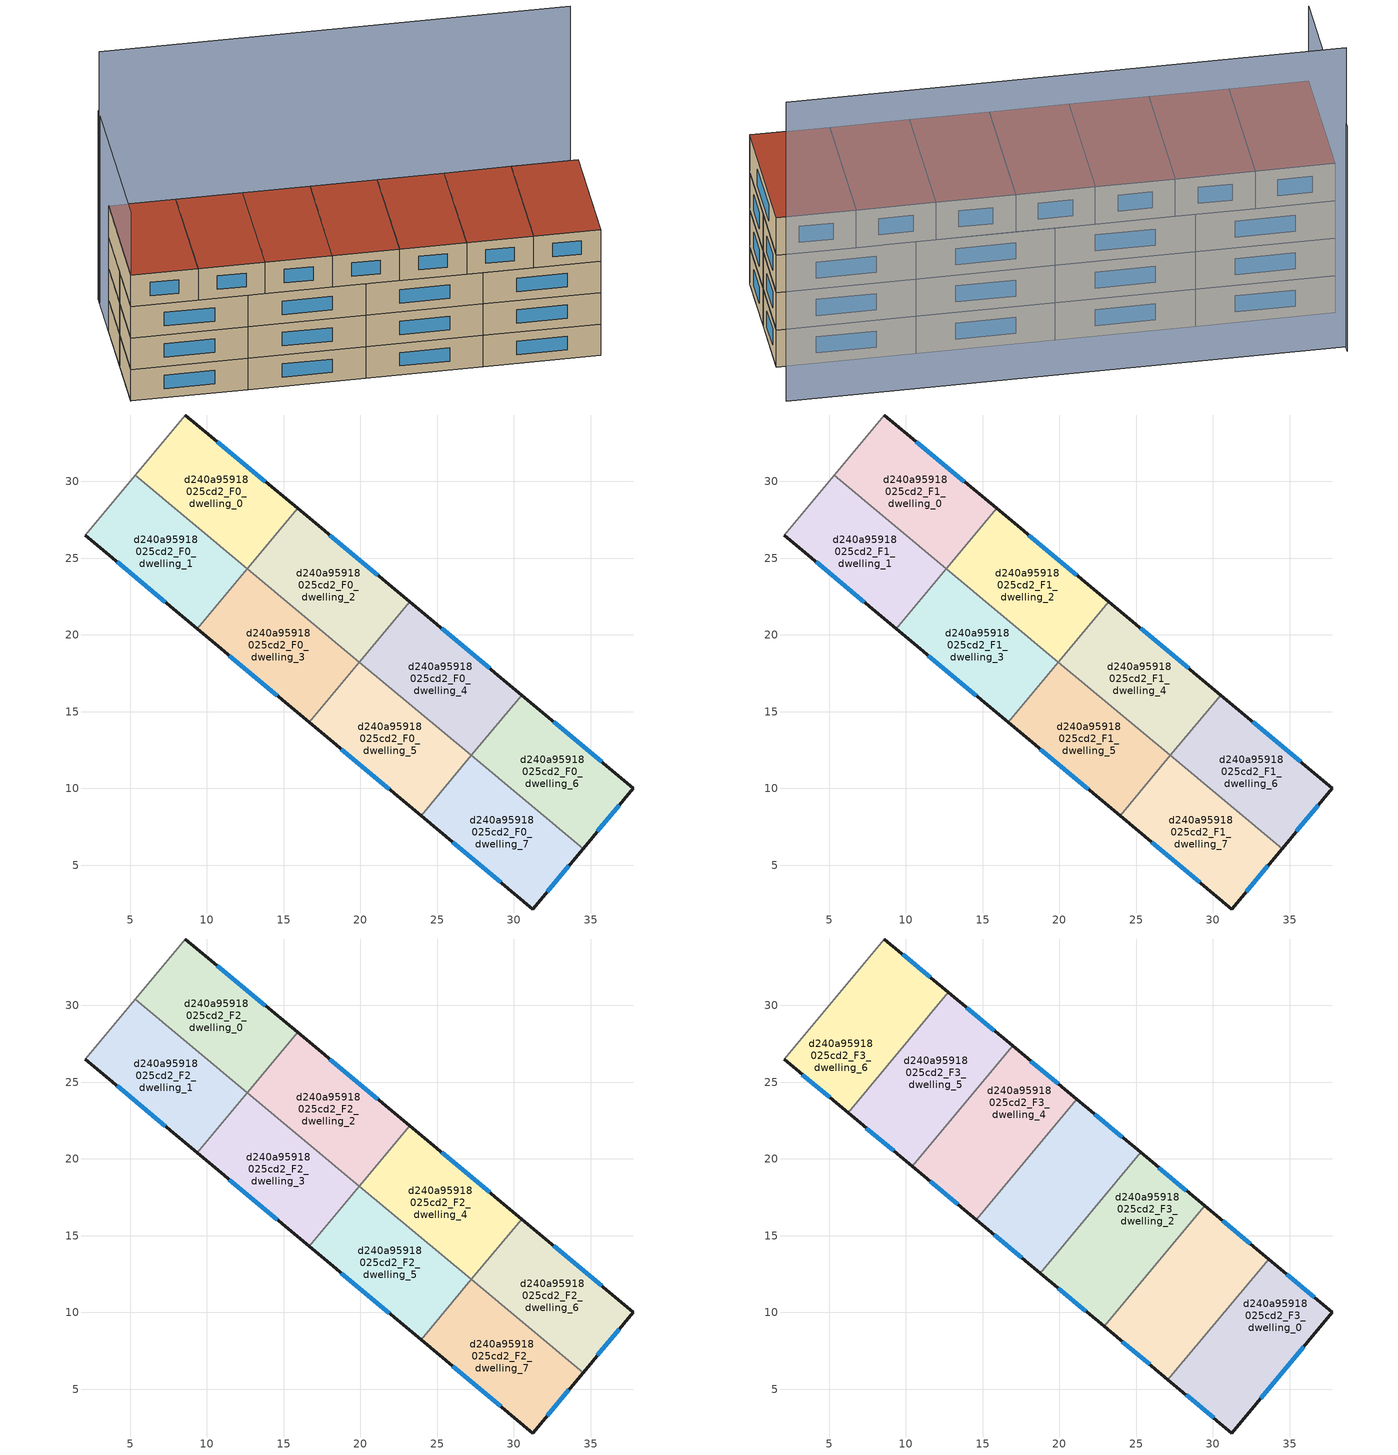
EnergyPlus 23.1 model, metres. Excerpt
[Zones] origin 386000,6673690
d240a95918025cd2_F0_dwelling_0
 floor ground (EU_floor_Construction): 15.91,28.24 12.64,24.32 5.33,30.41 8.59,34.33 z0
 wall outside (EU_wall_Construction): 15.91,28.24 8.59,34.33 z0:3
 wall to d240a95918025cd2_F0_dwelling_2 (EU_wall_Construction): 12.64,24.32 15.91,28.24 z0:3
 wall to d240a95918025cd2_F0_dwelling_1 (EU_wall_Construction): 5.33,30.41 12.64,24.32 z0:3
 wall adiabatic (EU_wall_Construction): 8.59,34.33 5.33,30.41 z0:3
 window (EU_Window_Construction): 13.82,29.98 10.68,32.59 z0.86:2.14
d240a95918025cd2_F0_dwelling_1
 floor ground (EU_floor_Construction): 12.64,24.32 9.37,20.4 2.07,26.5 5.33,30.41 z0
 wall outside (EU_wall_Construction): 2.07,26.5 9.37,20.4 z0:3
 wall to d240a95918025cd2_F0_dwelling_3 (EU_wall_Construction): 9.37,20.4 12.64,24.32 z0:3
 wall adiabatic (EU_wall_Construction): 5.33,30.41 2.07,26.5 z0:3
 window (EU_Window_Construction): 4.15,24.75 7.28,22.14 z0.86:2.14
d240a95918025cd2_F0_dwelling_2
 floor ground (EU_floor_Construction): 23.21,22.16 19.94,18.23 12.64,24.32 15.91,28.24 z0
 wall outside (EU_wall_Construction): 23.21,22.16 15.91,28.24 z0:3
 wall to d240a95918025cd2_F0_dwelling_4 (EU_wall_Construction): 19.94,18.23 23.21,22.16 z0:3
 wall to d240a95918025cd2_F0_dwelling_3 (EU_wall_Construction): 12.64,24.32 19.94,18.23 z0:3
 window (EU_Window_Construction): 21.12,23.9 17.99,26.5 z0.86:2.14
d240a95918025cd2_F0_dwelling_3
 floor ground (EU_floor_Construction): 19.94,18.23 16.66,14.31 9.37,20.4 12.64,24.32 z0
 wall outside (EU_wall_Construction): 9.37,20.4 16.66,14.31 z0:3
 wall to d240a95918025cd2_F0_dwelling_5 (EU_wall_Construction): 16.66,14.31 19.94,18.23 z0:3
 window (EU_Window_Construction): 11.45,18.66 14.58,16.05 z0.86:2.14
d240a95918025cd2_F0_dwelling_4
 floor ground (EU_floor_Construction): 30.5,16.08 27.23,12.15 19.94,18.23 23.21,22.16 z0
 wall outside (EU_wall_Construction): 30.5,16.08 23.21,22.16 z0:3
 wall to d240a95918025cd2_F0_dwelling_6 (EU_wall_Construction): 27.23,12.15 30.5,16.08 z0:3
 wall to d240a95918025cd2_F0_dwelling_5 (EU_wall_Construction): 19.94,18.23 27.23,12.15 z0:3
 window (EU_Window_Construction): 28.42,17.82 25.29,20.42 z0.86:2.14
d240a95918025cd2_F0_dwelling_5
 floor ground (EU_floor_Construction): 27.23,12.15 23.95,8.22 16.66,14.31 19.94,18.23 z0
 wall outside (EU_wall_Construction): 16.66,14.31 23.95,8.22 z0:3
 wall to d240a95918025cd2_F0_dwelling_7 (EU_wall_Construction): 23.95,8.22 27.23,12.15 z0:3
 window (EU_Window_Construction): 18.75,12.57 21.87,9.96 z0.86:2.14
d240a95918025cd2_F0_dwelling_6
 floor ground (EU_floor_Construction): 37.79,10.02 34.51,6.08 27.23,12.15 30.5,16.08 z0
 wall outside (EU_wall_Construction): 34.51,6.08 37.79,10.02 30.5,16.08 z0:3
 wall to d240a95918025cd2_F0_dwelling_7 (EU_wall_Construction): 27.23,12.15 34.51,6.08 z0:3
 window (EU_Window_Construction): 35.71,11.75 32.59,14.35 / 35.45,7.21 36.85,8.89 z0.86:2.14
d240a95918025cd2_F0_dwelling_7
 floor ground (EU_floor_Construction): 34.51,6.08 31.23,2.15 23.95,8.22 27.23,12.15 z0
 wall outside (EU_wall_Construction): 23.95,8.22 31.23,2.15 34.51,6.08 z0:3
 window (EU_Window_Construction): 32.17,3.27 33.57,4.96 / 26.03,6.49 29.15,3.88 z0.86:2.14
d240a95918025cd2_F1_dwelling_0
 floor to d240a95918025cd2_F0_dwelling_0 (EU_floor_Construction): 15.91,28.24 12.64,24.32 5.33,30.41 8.59,34.33 z3
 wall outside (EU_wall_Construction): 15.91,28.24 8.59,34.33 z3:6
 wall to d240a95918025cd2_F1_dwelling_2 (EU_wall_Construction): 12.64,24.32 15.91,28.24 z3:6
 wall to d240a95918025cd2_F1_dwelling_1 (EU_wall_Construction): 5.33,30.41 12.64,24.32 z3:6
 wall adiabatic (EU_wall_Construction): 8.59,34.33 5.33,30.41 z3:6
 window (EU_Window_Construction): 13.82,29.98 10.68,32.59 z3.86:5.14
d240a95918025cd2_F1_dwelling_1
 floor to d240a95918025cd2_F0_dwelling_1 (EU_floor_Construction): 12.64,24.32 9.37,20.4 2.07,26.5 5.33,30.41 z3
 wall outside (EU_wall_Construction): 2.07,26.5 9.37,20.4 z3:6
 wall to d240a95918025cd2_F1_dwelling_3 (EU_wall_Construction): 9.37,20.4 12.64,24.32 z3:6
 wall adiabatic (EU_wall_Construction): 5.33,30.41 2.07,26.5 z3:6
 window (EU_Window_Construction): 4.15,24.75 7.28,22.14 z3.86:5.14
d240a95918025cd2_F1_dwelling_2
 floor to d240a95918025cd2_F0_dwelling_2 (EU_floor_Construction): 23.21,22.16 19.94,18.23 12.64,24.32 15.91,28.24 z3
 wall outside (EU_wall_Construction): 23.21,22.16 15.91,28.24 z3:6
 wall to d240a95918025cd2_F1_dwelling_4 (EU_wall_Construction): 19.94,18.23 23.21,22.16 z3:6
 wall to d240a95918025cd2_F1_dwelling_3 (EU_wall_Construction): 12.64,24.32 19.94,18.23 z3:6
 window (EU_Window_Construction): 21.12,23.9 17.99,26.5 z3.86:5.14
d240a95918025cd2_F1_dwelling_3
 floor to d240a95918025cd2_F0_dwelling_3 (EU_floor_Construction): 19.94,18.23 16.66,14.31 9.37,20.4 12.64,24.32 z3
 wall outside (EU_wall_Construction): 9.37,20.4 16.66,14.31 z3:6
 wall to d240a95918025cd2_F1_dwelling_5 (EU_wall_Construction): 16.66,14.31 19.94,18.23 z3:6
 window (EU_Window_Construction): 11.45,18.66 14.58,16.05 z3.86:5.14
d240a95918025cd2_F1_dwelling_4
 floor to d240a95918025cd2_F0_dwelling_4 (EU_floor_Construction): 30.5,16.08 27.23,12.15 19.94,18.23 23.21,22.16 z3
 wall outside (EU_wall_Construction): 30.5,16.08 23.21,22.16 z3:6
 wall to d240a95918025cd2_F1_dwelling_6 (EU_wall_Construction): 27.23,12.15 30.5,16.08 z3:6
 wall to d240a95918025cd2_F1_dwelling_5 (EU_wall_Construction): 19.94,18.23 27.23,12.15 z3:6
 window (EU_Window_Construction): 28.42,17.82 25.29,20.42 z3.86:5.14
d240a95918025cd2_F1_dwelling_5
 floor to d240a95918025cd2_F0_dwelling_5 (EU_floor_Construction): 27.23,12.15 23.95,8.22 16.66,14.31 19.94,18.23 z3
 wall outside (EU_wall_Construction): 16.66,14.31 23.95,8.22 z3:6
 wall to d240a95918025cd2_F1_dwelling_7 (EU_wall_Construction): 23.95,8.22 27.23,12.15 z3:6
 window (EU_Window_Construction): 18.75,12.57 21.87,9.96 z3.86:5.14
d240a95918025cd2_F1_dwelling_6
 floor to d240a95918025cd2_F0_dwelling_6 (EU_floor_Construction): 37.79,10.02 34.51,6.08 27.23,12.15 30.5,16.08 z3
 wall outside (EU_wall_Construction): 34.51,6.08 37.79,10.02 30.5,16.08 z3:6
 wall to d240a95918025cd2_F1_dwelling_7 (EU_wall_Construction): 27.23,12.15 34.51,6.08 z3:6
 window (EU_Window_Construction): 35.71,11.75 32.59,14.35 / 35.45,7.21 36.85,8.89 z3.86:5.14
d240a95918025cd2_F1_dwelling_7
 floor to d240a95918025cd2_F0_dwelling_7 (EU_floor_Construction): 34.51,6.08 31.23,2.15 23.95,8.22 27.23,12.15 z3
 wall outside (EU_wall_Construction): 23.95,8.22 31.23,2.15 34.51,6.08 z3:6
 window (EU_Window_Construction): 32.17,3.27 33.57,4.96 / 26.03,6.49 29.15,3.88 z3.86:5.14
d240a95918025cd2_F2_dwelling_0
 floor to d240a95918025cd2_F1_dwelling_0 (EU_floor_Construction): 15.91,28.24 12.64,24.32 5.33,30.41 8.59,34.33 z6
 wall outside (EU_wall_Construction): 15.91,28.24 8.59,34.33 z6:9
 wall to d240a95918025cd2_F2_dwelling_2 (EU_wall_Construction): 12.64,24.32 15.91,28.24 z6:9
 wall to d240a95918025cd2_F2_dwelling_1 (EU_wall_Construction): 5.33,30.41 12.64,24.32 z6:9
 wall adiabatic (EU_wall_Construction): 8.59,34.33 5.33,30.41 z6:9
 window (EU_Window_Construction): 13.82,29.98 10.68,32.59 z6.86:8.14
 ceiling adiabatic (EU_roof_Construction): 12.64,24.32 15.91,28.24 12.77,30.85 9.51,26.93 z9
d240a95918025cd2_F2_dwelling_1
 floor to d240a95918025cd2_F1_dwelling_1 (EU_floor_Construction): 12.64,24.32 9.37,20.4 2.07,26.5 5.33,30.41 z6
 wall outside (EU_wall_Construction): 2.07,26.5 9.37,20.4 z6:9
 wall to d240a95918025cd2_F2_dwelling_3 (EU_wall_Construction): 9.37,20.4 12.64,24.32 z6:9
 wall adiabatic (EU_wall_Construction): 5.33,30.41 2.07,26.5 z6:9
 window (EU_Window_Construction): 4.15,24.75 7.28,22.14 z6.86:8.14
 ceiling adiabatic (EU_roof_Construction): 9.37,20.4 12.64,24.32 9.51,26.93 6.24,23.01 z9
d240a95918025cd2_F2_dwelling_2
 floor to d240a95918025cd2_F1_dwelling_2 (EU_floor_Construction): 23.21,22.16 19.94,18.23 12.64,24.32 15.91,28.24 z6
 wall outside (EU_wall_Construction): 23.21,22.16 15.91,28.24 z6:9
 wall to d240a95918025cd2_F2_dwelling_4 (EU_wall_Construction): 19.94,18.23 23.21,22.16 z6:9
 wall to d240a95918025cd2_F2_dwelling_3 (EU_wall_Construction): 12.64,24.32 19.94,18.23 z6:9
 window (EU_Window_Construction): 21.12,23.9 17.99,26.5 z6.86:8.14
 ceiling adiabatic (EU_roof_Construction): 13.68,23.45 16.95,27.37 15.91,28.24 12.64,24.32 z9
d240a95918025cd2_F2_dwelling_3
 floor to d240a95918025cd2_F1_dwelling_3 (EU_floor_Construction): 19.94,18.23 16.66,14.31 9.37,20.4 12.64,24.32 z6
 wall outside (EU_wall_Construction): 9.37,20.4 16.66,14.31 z6:9
 wall to d240a95918025cd2_F2_dwelling_5 (EU_wall_Construction): 16.66,14.31 19.94,18.23 z6:9
 window (EU_Window_Construction): 11.45,18.66 14.58,16.05 z6.86:8.14
d240a95918025cd2_F2_dwelling_4
 floor to d240a95918025cd2_F1_dwelling_4 (EU_floor_Construction): 30.5,16.08 27.23,12.15 19.94,18.23 23.21,22.16 z6
 wall outside (EU_wall_Construction): 30.5,16.08 23.21,22.16 z6:9
 wall to d240a95918025cd2_F2_dwelling_6 (EU_wall_Construction): 27.23,12.15 30.5,16.08 z6:9
 wall to d240a95918025cd2_F2_dwelling_5 (EU_wall_Construction): 19.94,18.23 27.23,12.15 z6:9
 window (EU_Window_Construction): 28.42,17.82 25.29,20.42 z6.86:8.14
 ceiling adiabatic (EU_roof_Construction): 27.23,12.15 30.5,16.08 23.21,22.16 25.29,20.42 22.02,16.5 z9
d240a95918025cd2_F2_dwelling_5
 floor to d240a95918025cd2_F1_dwelling_5 (EU_floor_Construction): 27.23,12.15 23.95,8.22 16.66,14.31 19.94,18.23 z6
 wall outside (EU_wall_Construction): 16.66,14.31 23.95,8.22 z6:9
 wall to d240a95918025cd2_F2_dwelling_7 (EU_wall_Construction): 23.95,8.22 27.23,12.15 z6:9
 window (EU_Window_Construction): 18.75,12.57 21.87,9.96 z6.86:8.14
d240a95918025cd2_F2_dwelling_6
 floor to d240a95918025cd2_F1_dwelling_6 (EU_floor_Construction): 37.79,10.02 34.51,6.08 27.23,12.15 30.5,16.08 z6
 wall outside (EU_wall_Construction): 34.51,6.08 37.79,10.02 30.5,16.08 z6:9
 wall to d240a95918025cd2_F2_dwelling_7 (EU_wall_Construction): 27.23,12.15 34.51,6.08 z6:9
 window (EU_Window_Construction): 35.71,11.75 32.59,14.35 / 35.45,7.21 36.85,8.89 z6.86:8.14
d240a95918025cd2_F2_dwelling_7
 floor to d240a95918025cd2_F1_dwelling_7 (EU_floor_Construction): 34.51,6.08 31.23,2.15 23.95,8.22 27.23,12.15 z6
 wall outside (EU_wall_Construction): 23.95,8.22 31.23,2.15 34.51,6.08 z6:9
 window (EU_Window_Construction): 32.17,3.27 33.57,4.96 / 26.03,6.49 29.15,3.88 z6.86:8.14
d240a95918025cd2_F3_dwelling_0
 floor to d240a95918025cd2_F2_dwelling_6 (EU_floor_Construction): 37.79,10.02 34.51,6.08 30.35,9.55 33.63,13.48 z9
 floor to d240a95918025cd2_F2_dwelling_7 (EU_floor_Construction): 34.51,6.08 31.23,2.15 27.07,5.62 30.35,9.55 z9
 wall outside (EU_wall_Construction): 27.07,5.62 31.23,2.15 37.79,10.02 33.63,13.48 z9:12
 wall to d240a95918025cd2_F3_dwelling_1 (EU_wall_Construction): 33.63,13.48 27.07,5.62 z9:12
 window (EU_Window_Construction): 36.6,11.01 34.82,12.49 / 33.1,4.4 35.92,7.77 / 28.26,4.63 30.04,3.14 z9.86:11.14
 roof outside (EU_roof_Construction): 31.23,2.15 37.79,10.02 33.63,13.48 27.07,5.62 z12
d240a95918025cd2_F3_dwelling_1
 floor to d240a95918025cd2_F2_dwelling_7 (EU_floor_Construction): 30.35,9.55 27.07,5.62 23.95,8.23 27.23,12.15 z9
 floor to d240a95918025cd2_F2_dwelling_6 (EU_floor_Construction): 33.63,13.48 30.35,9.55 27.23,12.15 30.5,16.08 z9
 floor to d240a95918025cd2_F2_dwelling_5 (EU_floor_Construction): 27.23,12.15 23.95,8.23 22.91,9.09 26.19,13.02 z9
 floor adiabatic (EU_floor_Construction): 30.5,16.08 27.23,12.15 26.19,13.02 29.46,16.95 z9
 wall outside (EU_wall_Construction): 33.63,13.48 29.46,16.95 / 22.91,9.09 27.07,5.62 z9:12
 wall to d240a95918025cd2_F3_dwelling_2 (EU_wall_Construction): 29.46,16.95 22.91,9.09 z9:12
 window (EU_Window_Construction): 32.44,14.47 30.65,15.96 / 24.1,8.1 25.88,6.61 z9.86:11.14
 roof outside (EU_roof_Construction): 27.07,5.62 33.63,13.48 29.46,16.95 22.91,9.09 z12
d240a95918025cd2_F3_dwelling_2
 floor adiabatic (EU_floor_Construction): 29.46,16.95 26.19,13.02 22.02,16.5 25.29,20.42 z9
 floor to d240a95918025cd2_F2_dwelling_5 (EU_floor_Construction): 26.19,13.02 22.91,9.09 18.75,12.57 22.02,16.5 z9
 wall outside (EU_wall_Construction): 29.46,16.95 25.29,20.42 / 18.75,12.57 22.91,9.09 z9:12
 wall to d240a95918025cd2_F3_dwelling_3 (EU_wall_Construction): 25.29,20.42 18.75,12.57 z9:12
 window (EU_Window_Construction): 28.27,17.94 26.48,19.43 / 19.94,11.58 21.72,10.09 z9.86:11.14
 roof outside (EU_roof_Construction): 22.91,9.09 29.46,16.95 25.29,20.42 18.75,12.57 z12
d240a95918025cd2_F3_dwelling_3
 floor to d240a95918025cd2_F2_dwelling_3 (EU_floor_Construction): 19.94,18.23 16.67,14.31 14.58,16.05 17.85,19.97 z9
 floor to d240a95918025cd2_F2_dwelling_2 (EU_floor_Construction): 23.21,22.16 19.94,18.23 17.85,19.97 21.12,23.89 z9
 floor to d240a95918025cd2_F2_dwelling_4 (EU_floor_Construction): 25.29,20.42 22.02,16.5 19.94,18.23 23.21,22.16 z9
 floor to d240a95918025cd2_F2_dwelling_5 (EU_floor_Construction): 22.02,16.5 18.75,12.57 16.67,14.31 19.94,18.23 z9
 wall outside (EU_wall_Construction): 25.29,20.42 21.12,23.89 / 14.58,16.05 18.75,12.57 z9:12
 wall to d240a95918025cd2_F3_dwelling_4 (EU_wall_Construction): 21.12,23.89 14.58,16.05 z9:12
 window (EU_Window_Construction): 24.1,21.41 22.32,22.9 / 15.77,15.05 17.56,13.56 z9.86:11.14
 roof outside (EU_roof_Construction): 18.75,12.57 25.29,20.42 21.12,23.89 14.58,16.05 z12
d240a95918025cd2_F3_dwelling_4
 floor to d240a95918025cd2_F2_dwelling_2 (EU_floor_Construction): 21.12,23.89 17.85,19.97 13.68,23.45 16.95,27.37 z9
 floor to d240a95918025cd2_F2_dwelling_3 (EU_floor_Construction): 17.85,19.97 14.58,16.05 10.41,19.53 13.68,23.45 z9
 wall outside (EU_wall_Construction): 21.12,23.89 16.95,27.37 / 10.41,19.53 14.58,16.05 z9:12
 wall to d240a95918025cd2_F3_dwelling_5 (EU_wall_Construction): 16.95,27.37 10.41,19.53 z9:12
 window (EU_Window_Construction): 19.93,24.89 18.14,26.38 / 11.6,18.53 13.39,17.04 z9.86:11.14
 roof outside (EU_roof_Construction): 14.58,16.05 21.12,23.89 16.95,27.37 10.41,19.53 z12
d240a95918025cd2_F3_dwelling_5
 floor to d240a95918025cd2_F2_dwelling_3 (EU_floor_Construction): 13.68,23.45 10.41,19.53 9.37,20.4 12.64,24.32 z9
 floor adiabatic (EU_floor_Construction): 16.95,27.37 13.68,23.45 12.64,24.32 9.37,20.4 6.24,23.01 12.77,30.85 z9
 wall outside (EU_wall_Construction): 16.95,27.37 12.77,30.85 / 6.24,23.01 10.41,19.53 z9:12
 wall to d240a95918025cd2_F3_dwelling_6 (EU_wall_Construction): 12.77,30.85 6.24,23.01 z9:12
 window (EU_Window_Construction): 15.76,28.36 13.97,29.85 / 7.43,22.02 9.22,20.52 z9.86:11.14
 roof outside (EU_roof_Construction): 10.41,19.53 16.95,27.37 12.77,30.85 6.24,23.01 z12
d240a95918025cd2_F3_dwelling_6
 floor to d240a95918025cd2_F2_dwelling_0 (EU_floor_Construction): 12.77,30.85 9.51,26.93 5.33,30.41 8.59,34.33 z9
 floor to d240a95918025cd2_F2_dwelling_1 (EU_floor_Construction): 9.51,26.93 6.24,23.01 2.07,26.5 5.33,30.41 z9
 wall outside (EU_wall_Construction): 12.77,30.85 8.59,34.33 / 2.07,26.5 6.24,23.01 z9:12
 wall adiabatic (EU_wall_Construction): 8.59,34.33 2.07,26.5 z9:12
 window (EU_Window_Construction): 11.58,31.84 9.79,33.33 / 3.26,25.5 5.05,24.01 z9.86:11.14
 roof outside (EU_roof_Construction): 6.24,23.01 12.77,30.85 8.59,34.33 2.07,26.5 z12
shading: 40.48,13.15 11.25,37.54 z0:24; 11.61,37.93 2.07,26.5 z0:18
[Building]
EU S2 Campaign: North Axis=0; Terrain=City; Solar Distribution=FullExterior
[Site:Location]
Helsinki-Vantaa.AP: Latitude=60.317; Longitude=24.963; Time Zone=2; Elevation=54.6
[SizingPeriod:WeatherFileDays]
AnnualSizingPeriod: Begin Month=1; Begin Day of Month=1; End Month=12; End Day of Month=31; Day of Week for Start Day=Monday; Use Weather File Daylight Saving Period=No; Use Weather File Rain and Snow Indicators=No
[MATERIAL]
EU_InternalMass_Material: Roughness=MediumRough; Thickness=0.1; Conductivity=1; Density=1800; Specific Heat=900; Thermal Absorptance=0.9; Solar Absorptance=0.7; Visible Absorptance=0.7
[MATERIAL:NOMASS] Roughness=MediumRough; Thermal Absorptance=0.9; Solar Absorptance=0.7; Visible Absorptance=0.7
Name | Thermal Resistance
EU_wall_NoMass | 1.10183
EU_roof_NoMass; EU_floor_NoMass | 1.70606
[WINDOWMATERIAL:SIMPLEGLAZINGSYSTEM]
EU_Window_SimpleGlazing: UFactor=3.11035; Solar Heat Gain Coefficient=0.8; Visible Transmittance=0.8
[CONSTRUCTION]
EU_wall_Construction: EU_wall_NoMass
EU_roof_Construction: EU_roof_NoMass
EU_floor_Construction: EU_floor_NoMass
EU_Window_Construction: EU_Window_SimpleGlazing
EU_InternalMass_Construction: EU_InternalMass_Material
[ZONE] Type=1; Multiplier=1; Ceiling Height=autocalculate; Floor Area=autocalculate; Part of Total Floor Area=Yes
Name | Volume
d240a95918025cd2_F0_dwelling_0; d240a95918025cd2_F1_dwelling_0; d240a95918025cd2_F2_dwelling_0 | 145.605
d240a95918025cd2_F3_dwelling_0 | 166.401
d240a95918025cd2_F0_dwelling_1; d240a95918025cd2_F1_dwelling_1; d240a95918025cd2_F2_dwelling_1 | 145.621
d240a95918025cd2_F3_dwelling_1 | 166.417
d240a95918025cd2_F0_dwelling_2; d240a95918025cd2_F1_dwelling_2; d240a95918025cd2_F2_dwelling_2 | 145.611
d240a95918025cd2_F3_dwelling_2 | 166.41
d240a95918025cd2_F0_dwelling_3; d240a95918025cd2_F1_dwelling_3; d240a95918025cd2_F2_dwelling_3 | 145.616
d240a95918025cd2_F3_dwelling_3 | 166.392
d240a95918025cd2_F0_dwelling_4; d240a95918025cd2_F1_dwelling_4; d240a95918025cd2_F2_dwelling_4 | 145.619
d240a95918025cd2_F3_dwelling_4 | 166.397
d240a95918025cd2_F0_dwelling_5; d240a95918025cd2_F1_dwelling_5; d240a95918025cd2_F2_dwelling_5 | 145.589
d240a95918025cd2_F3_dwelling_5 | 166.43
d240a95918025cd2_F0_dwelling_6; d240a95918025cd2_F1_dwelling_6; d240a95918025cd2_F2_dwelling_6 | 145.62
d240a95918025cd2_F3_dwelling_6 | 166.396
d240a95918025cd2_F0_dwelling_7; d240a95918025cd2_F1_dwelling_7; d240a95918025cd2_F2_dwelling_7 | 145.602
[INTERNALMASS] Construction=EU_InternalMass_Construction
Name | Zone or ZoneList | Surface Area
d240a95918025cd2_F0_dwelling_0_EU_InternalMass | d240a95918025cd2_F0_dwelling_0 | 48.5349
d240a95918025cd2_F0_dwelling_1_EU_InternalMass | d240a95918025cd2_F0_dwelling_1 | 48.5407
d240a95918025cd2_F0_dwelling_2_EU_InternalMass | d240a95918025cd2_F0_dwelling_2 | 48.5373
d240a95918025cd2_F0_dwelling_3_EU_InternalMass | d240a95918025cd2_F0_dwelling_3 | 48.5389
d240a95918025cd2_F0_dwelling_4_EU_InternalMass | d240a95918025cd2_F0_dwelling_4 | 48.5399
d240a95918025cd2_F0_dwelling_5_EU_InternalMass | d240a95918025cd2_F0_dwelling_5 | 48.5292
d240a95918025cd2_F0_dwelling_6_EU_InternalMass | d240a95918025cd2_F0_dwelling_6 | 48.5399
d240a95918025cd2_F0_dwelling_7_EU_InternalMass | d240a95918025cd2_F0_dwelling_7 | 48.5342
d240a95918025cd2_F1_dwelling_0_EU_InternalMass | d240a95918025cd2_F1_dwelling_0 | 48.5349
d240a95918025cd2_F1_dwelling_1_EU_InternalMass | d240a95918025cd2_F1_dwelling_1 | 48.5407
d240a95918025cd2_F1_dwelling_2_EU_InternalMass | d240a95918025cd2_F1_dwelling_2 | 48.5373
d240a95918025cd2_F1_dwelling_3_EU_InternalMass | d240a95918025cd2_F1_dwelling_3 | 48.5389
d240a95918025cd2_F1_dwelling_4_EU_InternalMass | d240a95918025cd2_F1_dwelling_4 | 48.5399
d240a95918025cd2_F1_dwelling_5_EU_InternalMass | d240a95918025cd2_F1_dwelling_5 | 48.5292
d240a95918025cd2_F1_dwelling_6_EU_InternalMass | d240a95918025cd2_F1_dwelling_6 | 48.5399
d240a95918025cd2_F1_dwelling_7_EU_InternalMass | d240a95918025cd2_F1_dwelling_7 | 48.5342
d240a95918025cd2_F2_dwelling_0_EU_InternalMass | d240a95918025cd2_F2_dwelling_0 | 48.5349
d240a95918025cd2_F2_dwelling_1_EU_InternalMass | d240a95918025cd2_F2_dwelling_1 | 48.5407
d240a95918025cd2_F2_dwelling_2_EU_InternalMass | d240a95918025cd2_F2_dwelling_2 | 48.5373
d240a95918025cd2_F2_dwelling_3_EU_InternalMass | d240a95918025cd2_F2_dwelling_3 | 48.5389
d240a95918025cd2_F2_dwelling_4_EU_InternalMass | d240a95918025cd2_F2_dwelling_4 | 48.5399
d240a95918025cd2_F2_dwelling_5_EU_InternalMass | d240a95918025cd2_F2_dwelling_5 | 48.5292
d240a95918025cd2_F2_dwelling_6_EU_InternalMass | d240a95918025cd2_F2_dwelling_6 | 48.5399
d240a95918025cd2_F2_dwelling_7_EU_InternalMass | d240a95918025cd2_F2_dwelling_7 | 48.5342
d240a95918025cd2_F3_dwelling_0_EU_InternalMass | d240a95918025cd2_F3_dwelling_0 | 55.4669
d240a95918025cd2_F3_dwelling_1_EU_InternalMass | d240a95918025cd2_F3_dwelling_1 | 55.4723
d240a95918025cd2_F3_dwelling_2_EU_InternalMass | d240a95918025cd2_F3_dwelling_2 | 55.4698
d240a95918025cd2_F3_dwelling_3_EU_InternalMass | d240a95918025cd2_F3_dwelling_3 | 55.4639
d240a95918025cd2_F3_dwelling_4_EU_InternalMass | d240a95918025cd2_F3_dwelling_4 | 55.4657
d240a95918025cd2_F3_dwelling_5_EU_InternalMass | d240a95918025cd2_F3_dwelling_5 | 55.4763
d240a95918025cd2_F3_dwelling_6_EU_InternalMass | d240a95918025cd2_F3_dwelling_6 | 55.4656
[OTHEREQUIPMENT] Fuel Type=Electricity; Design Level Calculation Method=Watts/Area; Power per Zone Floor Area=1; Fraction Latent=0; Fraction Radiant=0; Fraction Lost=0; Carbon Dioxide Generation Rate=0; EndUse Subcategory=EU_Step8_InternalGains
Name | Zone or ZoneList or Space or SpaceList | Schedule
EU_Step8_InternalGain_d240a95918025cd2_F0_dwelling_0_f000 | d240a95918025cd2_F0_dwelling_0 | EU_Step8_GainSchedule_d240a95918025cd2_F0_dwelling_0_f000
EU_Step8_InternalGain_d240a95918025cd2_F0_dwelling_1_f000 | d240a95918025cd2_F0_dwelling_1 | EU_Step8_GainSchedule_d240a95918025cd2_F0_dwelling_1_f000
EU_Step8_InternalGain_d240a95918025cd2_F0_dwelling_2_f000 | d240a95918025cd2_F0_dwelling_2 | EU_Step8_GainSchedule_d240a95918025cd2_F0_dwelling_2_f000
EU_Step8_InternalGain_d240a95918025cd2_F0_dwelling_3_f000 | d240a95918025cd2_F0_dwelling_3 | EU_Step8_GainSchedule_d240a95918025cd2_F0_dwelling_3_f000
EU_Step8_InternalGain_d240a95918025cd2_F0_dwelling_4_f000 | d240a95918025cd2_F0_dwelling_4 | EU_Step8_GainSchedule_d240a95918025cd2_F0_dwelling_4_f000
EU_Step8_InternalGain_d240a95918025cd2_F0_dwelling_5_f000 | d240a95918025cd2_F0_dwelling_5 | EU_Step8_GainSchedule_d240a95918025cd2_F0_dwelling_5_f000
EU_Step8_InternalGain_d240a95918025cd2_F0_dwelling_6_f000 | d240a95918025cd2_F0_dwelling_6 | EU_Step8_GainSchedule_d240a95918025cd2_F0_dwelling_6_f000
EU_Step8_InternalGain_d240a95918025cd2_F0_dwelling_7_f000 | d240a95918025cd2_F0_dwelling_7 | EU_Step8_GainSchedule_d240a95918025cd2_F0_dwelling_7_f000
EU_Step8_InternalGain_d240a95918025cd2_F1_dwelling_0_f000 | d240a95918025cd2_F1_dwelling_0 | EU_Step8_GainSchedule_d240a95918025cd2_F1_dwelling_0_f000
EU_Step8_InternalGain_d240a95918025cd2_F1_dwelling_1_f000 | d240a95918025cd2_F1_dwelling_1 | EU_Step8_GainSchedule_d240a95918025cd2_F1_dwelling_1_f000
EU_Step8_InternalGain_d240a95918025cd2_F1_dwelling_2_f000 | d240a95918025cd2_F1_dwelling_2 | EU_Step8_GainSchedule_d240a95918025cd2_F1_dwelling_2_f000
EU_Step8_InternalGain_d240a95918025cd2_F1_dwelling_3_f000 | d240a95918025cd2_F1_dwelling_3 | EU_Step8_GainSchedule_d240a95918025cd2_F1_dwelling_3_f000
EU_Step8_InternalGain_d240a95918025cd2_F1_dwelling_4_f000 | d240a95918025cd2_F1_dwelling_4 | EU_Step8_GainSchedule_d240a95918025cd2_F1_dwelling_4_f000
EU_Step8_InternalGain_d240a95918025cd2_F1_dwelling_5_f000 | d240a95918025cd2_F1_dwelling_5 | EU_Step8_GainSchedule_d240a95918025cd2_F1_dwelling_5_f000
EU_Step8_InternalGain_d240a95918025cd2_F1_dwelling_6_f000 | d240a95918025cd2_F1_dwelling_6 | EU_Step8_GainSchedule_d240a95918025cd2_F1_dwelling_6_f000
EU_Step8_InternalGain_d240a95918025cd2_F1_dwelling_7_f000 | d240a95918025cd2_F1_dwelling_7 | EU_Step8_GainSchedule_d240a95918025cd2_F1_dwelling_7_f000
EU_Step8_InternalGain_d240a95918025cd2_F2_dwelling_0_f000 | d240a95918025cd2_F2_dwelling_0 | EU_Step8_GainSchedule_d240a95918025cd2_F2_dwelling_0_f000
EU_Step8_InternalGain_d240a95918025cd2_F2_dwelling_1_f000 | d240a95918025cd2_F2_dwelling_1 | EU_Step8_GainSchedule_d240a95918025cd2_F2_dwelling_1_f000
EU_Step8_InternalGain_d240a95918025cd2_F2_dwelling_2_f000 | d240a95918025cd2_F2_dwelling_2 | EU_Step8_GainSchedule_d240a95918025cd2_F2_dwelling_2_f000
EU_Step8_InternalGain_d240a95918025cd2_F2_dwelling_3_f000 | d240a95918025cd2_F2_dwelling_3 | EU_Step8_GainSchedule_d240a95918025cd2_F2_dwelling_3_f000
EU_Step8_InternalGain_d240a95918025cd2_F2_dwelling_4_f000 | d240a95918025cd2_F2_dwelling_4 | EU_Step8_GainSchedule_d240a95918025cd2_F2_dwelling_4_f000
EU_Step8_InternalGain_d240a95918025cd2_F2_dwelling_5_f000 | d240a95918025cd2_F2_dwelling_5 | EU_Step8_GainSchedule_d240a95918025cd2_F2_dwelling_5_f000
EU_Step8_InternalGain_d240a95918025cd2_F2_dwelling_6_f000 | d240a95918025cd2_F2_dwelling_6 | EU_Step8_GainSchedule_d240a95918025cd2_F2_dwelling_6_f000
EU_Step8_InternalGain_d240a95918025cd2_F2_dwelling_7_f000 | d240a95918025cd2_F2_dwelling_7 | EU_Step8_GainSchedule_d240a95918025cd2_F2_dwelling_7_f000
EU_Step8_InternalGain_d240a95918025cd2_F3_dwelling_0_f000 | d240a95918025cd2_F3_dwelling_0 | EU_Step8_GainSchedule_d240a95918025cd2_F3_dwelling_0_f000
EU_Step8_InternalGain_d240a95918025cd2_F3_dwelling_1_f000 | d240a95918025cd2_F3_dwelling_1 | EU_Step8_GainSchedule_d240a95918025cd2_F3_dwelling_1_f000
EU_Step8_InternalGain_d240a95918025cd2_F3_dwelling_2_f000 | d240a95918025cd2_F3_dwelling_2 | EU_Step8_GainSchedule_d240a95918025cd2_F3_dwelling_2_f000
EU_Step8_InternalGain_d240a95918025cd2_F3_dwelling_3_f000 | d240a95918025cd2_F3_dwelling_3 | EU_Step8_GainSchedule_d240a95918025cd2_F3_dwelling_3_f000
EU_Step8_InternalGain_d240a95918025cd2_F3_dwelling_4_f000 | d240a95918025cd2_F3_dwelling_4 | EU_Step8_GainSchedule_d240a95918025cd2_F3_dwelling_4_f000
EU_Step8_InternalGain_d240a95918025cd2_F3_dwelling_5_f000 | d240a95918025cd2_F3_dwelling_5 | EU_Step8_GainSchedule_d240a95918025cd2_F3_dwelling_5_f000
EU_Step8_InternalGain_d240a95918025cd2_F3_dwelling_6_f000 | d240a95918025cd2_F3_dwelling_6 | EU_Step8_GainSchedule_d240a95918025cd2_F3_dwelling_6_f000
[ZONEVENTILATION:DESIGNFLOWRATE] Schedule=EU_AlwaysOn; Design Flow Rate Calculation Method=AirChanges/Hour; Air Changes per Hour=0.756316; Ventilation Type=Natural; Fan Pressure Rise=0; Fan Total Efficiency=1; Constant Term Coefficient=1; Temperature Term Coefficient=0; Velocity Term Coefficient=0; Velocity Squared Term Coefficient=0; Minimum Indoor Temperature=-100; Maximum Indoor Temperature=100; Delta Temperature=-100; Minimum Outdoor Temperature=-100; Maximum Outdoor Temperature=100; Maximum Wind Speed=40
Name | Zone or ZoneList or Space or SpaceList
EU_ConstantAir_d240a95918025cd2_F0_dwelling_0 | d240a95918025cd2_F0_dwelling_0
EU_ConstantAir_d240a95918025cd2_F0_dwelling_1 | d240a95918025cd2_F0_dwelling_1
EU_ConstantAir_d240a95918025cd2_F0_dwelling_2 | d240a95918025cd2_F0_dwelling_2
EU_ConstantAir_d240a95918025cd2_F0_dwelling_3 | d240a95918025cd2_F0_dwelling_3
EU_ConstantAir_d240a95918025cd2_F0_dwelling_4 | d240a95918025cd2_F0_dwelling_4
EU_ConstantAir_d240a95918025cd2_F0_dwelling_5 | d240a95918025cd2_F0_dwelling_5
EU_ConstantAir_d240a95918025cd2_F0_dwelling_6 | d240a95918025cd2_F0_dwelling_6
EU_ConstantAir_d240a95918025cd2_F0_dwelling_7 | d240a95918025cd2_F0_dwelling_7
EU_ConstantAir_d240a95918025cd2_F1_dwelling_0 | d240a95918025cd2_F1_dwelling_0
EU_ConstantAir_d240a95918025cd2_F1_dwelling_1 | d240a95918025cd2_F1_dwelling_1
EU_ConstantAir_d240a95918025cd2_F1_dwelling_2 | d240a95918025cd2_F1_dwelling_2
EU_ConstantAir_d240a95918025cd2_F1_dwelling_3 | d240a95918025cd2_F1_dwelling_3
EU_ConstantAir_d240a95918025cd2_F1_dwelling_4 | d240a95918025cd2_F1_dwelling_4
EU_ConstantAir_d240a95918025cd2_F1_dwelling_5 | d240a95918025cd2_F1_dwelling_5
EU_ConstantAir_d240a95918025cd2_F1_dwelling_6 | d240a95918025cd2_F1_dwelling_6
EU_ConstantAir_d240a95918025cd2_F1_dwelling_7 | d240a95918025cd2_F1_dwelling_7
EU_ConstantAir_d240a95918025cd2_F2_dwelling_0 | d240a95918025cd2_F2_dwelling_0
EU_ConstantAir_d240a95918025cd2_F2_dwelling_1 | d240a95918025cd2_F2_dwelling_1
EU_ConstantAir_d240a95918025cd2_F2_dwelling_2 | d240a95918025cd2_F2_dwelling_2
EU_ConstantAir_d240a95918025cd2_F2_dwelling_3 | d240a95918025cd2_F2_dwelling_3
EU_ConstantAir_d240a95918025cd2_F2_dwelling_4 | d240a95918025cd2_F2_dwelling_4
EU_ConstantAir_d240a95918025cd2_F2_dwelling_5 | d240a95918025cd2_F2_dwelling_5
EU_ConstantAir_d240a95918025cd2_F2_dwelling_6 | d240a95918025cd2_F2_dwelling_6
EU_ConstantAir_d240a95918025cd2_F2_dwelling_7 | d240a95918025cd2_F2_dwelling_7
EU_ConstantAir_d240a95918025cd2_F3_dwelling_0 | d240a95918025cd2_F3_dwelling_0
EU_ConstantAir_d240a95918025cd2_F3_dwelling_1 | d240a95918025cd2_F3_dwelling_1
EU_ConstantAir_d240a95918025cd2_F3_dwelling_2 | d240a95918025cd2_F3_dwelling_2
EU_ConstantAir_d240a95918025cd2_F3_dwelling_3 | d240a95918025cd2_F3_dwelling_3
EU_ConstantAir_d240a95918025cd2_F3_dwelling_4 | d240a95918025cd2_F3_dwelling_4
EU_ConstantAir_d240a95918025cd2_F3_dwelling_5 | d240a95918025cd2_F3_dwelling_5
EU_ConstantAir_d240a95918025cd2_F3_dwelling_6 | d240a95918025cd2_F3_dwelling_6
[HVACTEMPLATE:THERMOSTAT] Constant Heating Setpoint=20; Constant Cooling Setpoint=50
EU_HeatOnly_d240a95918025cd2_F0_dwelling_0; EU_HeatOnly_d240a95918025cd2_F0_dwelling_1; EU_HeatOnly_d240a95918025cd2_F0_dwelling_2; EU_HeatOnly_d240a95918025cd2_F0_dwelling_3; EU_HeatOnly_d240a95918025cd2_F0_dwelling_4; EU_HeatOnly_d240a95918025cd2_F0_dwelling_5; EU_HeatOnly_d240a95918025cd2_F0_dwelling_6; EU_HeatOnly_d240a95918025cd2_F0_dwelling_7; EU_HeatOnly_d240a95918025cd2_F1_dwelling_0; EU_HeatOnly_d240a95918025cd2_F1_dwelling_1; EU_HeatOnly_d240a95918025cd2_F1_dwelling_2; EU_HeatOnly_d240a95918025cd2_F1_dwelling_3; EU_HeatOnly_d240a95918025cd2_F1_dwelling_4; EU_HeatOnly_d240a95918025cd2_F1_dwelling_5; EU_HeatOnly_d240a95918025cd2_F1_dwelling_6; EU_HeatOnly_d240a95918025cd2_F1_dwelling_7; EU_HeatOnly_d240a95918025cd2_F2_dwelling_0; EU_HeatOnly_d240a95918025cd2_F2_dwelling_1; EU_HeatOnly_d240a95918025cd2_F2_dwelling_2; EU_HeatOnly_d240a95918025cd2_F2_dwelling_3; EU_HeatOnly_d240a95918025cd2_F2_dwelling_4; EU_HeatOnly_d240a95918025cd2_F2_dwelling_5; EU_HeatOnly_d240a95918025cd2_F2_dwelling_6; EU_HeatOnly_d240a95918025cd2_F2_dwelling_7; EU_HeatOnly_d240a95918025cd2_F3_dwelling_0; EU_HeatOnly_d240a95918025cd2_F3_dwelling_1; EU_HeatOnly_d240a95918025cd2_F3_dwelling_2; EU_HeatOnly_d240a95918025cd2_F3_dwelling_3; EU_HeatOnly_d240a95918025cd2_F3_dwelling_4; EU_HeatOnly_d240a95918025cd2_F3_dwelling_5; EU_HeatOnly_d240a95918025cd2_F3_dwelling_6
[HVACTEMPLATE:ZONE:IDEALLOADSAIRSYSTEM] System Availability Schedule=EU_AlwaysOn; Maximum Heating Supply Air Temperature=50; Minimum Cooling Supply Air Temperature=13; Maximum Heating Supply Air Humidity Ratio=0.0156; Minimum Cooling Supply Air Humidity Ratio=0.0077; Heating Limit=NoLimit; Cooling Limit=NoLimit; Heating Availability Schedule=EU_AlwaysOn; Cooling Availability Schedule=EU_CoolingOff; Dehumidification Control Type=ConstantSensibleHeatRatio; Cooling Sensible Heat Ratio=0.7; Dehumidification Setpoint=60; Humidification Control Type=None; Humidification Setpoint=30; Outdoor Air Method=None; Outdoor Air Flow Rate per Person=0.00944; Outdoor Air Flow Rate per Zone Floor Area=0; Outdoor Air Flow Rate per Zone=0; Demand Controlled Ventilation Type=None; Outdoor Air Economizer Type=NoEconomizer; Heat Recovery Type=None; Sensible Heat Recovery Effectiveness=0.7; Latent Heat Recovery Effectiveness=0.65
Name | Template Thermostat
d240a95918025cd2_F0_dwelling_0 | EU_HeatOnly_d240a95918025cd2_F0_dwelling_0
d240a95918025cd2_F0_dwelling_1 | EU_HeatOnly_d240a95918025cd2_F0_dwelling_1
d240a95918025cd2_F0_dwelling_2 | EU_HeatOnly_d240a95918025cd2_F0_dwelling_2
d240a95918025cd2_F0_dwelling_3 | EU_HeatOnly_d240a95918025cd2_F0_dwelling_3
d240a95918025cd2_F0_dwelling_4 | EU_HeatOnly_d240a95918025cd2_F0_dwelling_4
d240a95918025cd2_F0_dwelling_5 | EU_HeatOnly_d240a95918025cd2_F0_dwelling_5
d240a95918025cd2_F0_dwelling_6 | EU_HeatOnly_d240a95918025cd2_F0_dwelling_6
d240a95918025cd2_F0_dwelling_7 | EU_HeatOnly_d240a95918025cd2_F0_dwelling_7
d240a95918025cd2_F1_dwelling_0 | EU_HeatOnly_d240a95918025cd2_F1_dwelling_0
d240a95918025cd2_F1_dwelling_1 | EU_HeatOnly_d240a95918025cd2_F1_dwelling_1
d240a95918025cd2_F1_dwelling_2 | EU_HeatOnly_d240a95918025cd2_F1_dwelling_2
d240a95918025cd2_F1_dwelling_3 | EU_HeatOnly_d240a95918025cd2_F1_dwelling_3
d240a95918025cd2_F1_dwelling_4 | EU_HeatOnly_d240a95918025cd2_F1_dwelling_4
d240a95918025cd2_F1_dwelling_5 | EU_HeatOnly_d240a95918025cd2_F1_dwelling_5
d240a95918025cd2_F1_dwelling_6 | EU_HeatOnly_d240a95918025cd2_F1_dwelling_6
d240a95918025cd2_F1_dwelling_7 | EU_HeatOnly_d240a95918025cd2_F1_dwelling_7
d240a95918025cd2_F2_dwelling_0 | EU_HeatOnly_d240a95918025cd2_F2_dwelling_0
d240a95918025cd2_F2_dwelling_1 | EU_HeatOnly_d240a95918025cd2_F2_dwelling_1
d240a95918025cd2_F2_dwelling_2 | EU_HeatOnly_d240a95918025cd2_F2_dwelling_2
d240a95918025cd2_F2_dwelling_3 | EU_HeatOnly_d240a95918025cd2_F2_dwelling_3
d240a95918025cd2_F2_dwelling_4 | EU_HeatOnly_d240a95918025cd2_F2_dwelling_4
d240a95918025cd2_F2_dwelling_5 | EU_HeatOnly_d240a95918025cd2_F2_dwelling_5
d240a95918025cd2_F2_dwelling_6 | EU_HeatOnly_d240a95918025cd2_F2_dwelling_6
d240a95918025cd2_F2_dwelling_7 | EU_HeatOnly_d240a95918025cd2_F2_dwelling_7
d240a95918025cd2_F3_dwelling_0 | EU_HeatOnly_d240a95918025cd2_F3_dwelling_0
d240a95918025cd2_F3_dwelling_1 | EU_HeatOnly_d240a95918025cd2_F3_dwelling_1
d240a95918025cd2_F3_dwelling_2 | EU_HeatOnly_d240a95918025cd2_F3_dwelling_2
d240a95918025cd2_F3_dwelling_3 | EU_HeatOnly_d240a95918025cd2_F3_dwelling_3
d240a95918025cd2_F3_dwelling_4 | EU_HeatOnly_d240a95918025cd2_F3_dwelling_4
d240a95918025cd2_F3_dwelling_5 | EU_HeatOnly_d240a95918025cd2_F3_dwelling_5
d240a95918025cd2_F3_dwelling_6 | EU_HeatOnly_d240a95918025cd2_F3_dwelling_6
[SIZING:ZONE] Zone Cooling Design Supply Air Temperature Input Method=SupplyAirTemperature; Zone Cooling Design Supply Air Temperature=13; Zone Heating Design Supply Air Temperature Input Method=SupplyAirTemperature; Zone Heating Design Supply Air Temperature=50; Zone Cooling Design Supply Air Humidity Ratio=0.008; Zone Heating Design Supply Air Humidity Ratio=0.008; Cooling Design Air Flow Method=DesignDay; Cooling Design Air Flow Rate=0; Cooling Minimum Air Flow per Zone Floor Area=0.000762; Cooling Minimum Air Flow=0; Cooling Minimum Air Flow Fraction=0.2; Heating Design Air Flow Method=DesignDay; Heating Design Air Flow Rate=0; Heating Maximum Air Flow per Zone Floor Area=0.002032; Heating Maximum Air Flow=0.141576; Heating Maximum Air Flow Fraction=0.3; Account for Dedicated Outdoor Air System=No; Dedicated Outdoor Air System Control Strategy=NeutralSupplyAir; Dedicated Outdoor Air Low Setpoint Temperature for Design=autosize; Dedicated Outdoor Air High Setpoint Temperature for Design=autosize; Zone Load Sizing Method=Sensible Load Only No Latent Load; Zone Latent Cooling Design Supply Air Humidity Ratio Input Method=HumidityRatioDifference; Zone Cooling Design Supply Air Humidity Ratio Difference=0.005; Zone Latent Heating Design Supply Air Humidity Ratio Input Method=HumidityRatioDifference; Zone Humidification Design Supply Air Humidity Ratio Difference=0.005
d240a95918025cd2_F0_dwelling_0; d240a95918025cd2_F0_dwelling_1; d240a95918025cd2_F0_dwelling_2; d240a95918025cd2_F0_dwelling_3; d240a95918025cd2_F0_dwelling_4; d240a95918025cd2_F0_dwelling_5; d240a95918025cd2_F0_dwelling_6; d240a95918025cd2_F0_dwelling_7; d240a95918025cd2_F1_dwelling_0; d240a95918025cd2_F1_dwelling_1; d240a95918025cd2_F1_dwelling_2; d240a95918025cd2_F1_dwelling_3; d240a95918025cd2_F1_dwelling_4; d240a95918025cd2_F1_dwelling_5; d240a95918025cd2_F1_dwelling_6; d240a95918025cd2_F1_dwelling_7; d240a95918025cd2_F2_dwelling_0; d240a95918025cd2_F2_dwelling_1; d240a95918025cd2_F2_dwelling_2; d240a95918025cd2_F2_dwelling_3; d240a95918025cd2_F2_dwelling_4; d240a95918025cd2_F2_dwelling_5; d240a95918025cd2_F2_dwelling_6; d240a95918025cd2_F2_dwelling_7; d240a95918025cd2_F3_dwelling_0; d240a95918025cd2_F3_dwelling_1; d240a95918025cd2_F3_dwelling_2; d240a95918025cd2_F3_dwelling_3; d240a95918025cd2_F3_dwelling_4; d240a95918025cd2_F3_dwelling_5; d240a95918025cd2_F3_dwelling_6
[SCHEDULE:CONSTANT]
Name | Hourly Value
EU_AlwaysOn | 1
EU_CoolingOff | 0
[SCHEDULE:FILE] Column Number=1; Rows to Skip at Top=0; Number of Hours of Data=8760; Column Separator=Comma; Interpolate to Timestep=No; Minutes per Item=60; Adjust Schedule for Daylight Savings=Yes
Name | File
EU_Step8_GainSchedule_d240a95918025cd2_F0_dwelling_0_f000 | ../../schedules/d240a95918025cd2/d240a95918025cd2_F0_dwelling_0_f000_gain.csv
EU_Step8_GainSchedule_d240a95918025cd2_F0_dwelling_1_f000 | ../../schedules/d240a95918025cd2/d240a95918025cd2_F0_dwelling_1_f000_gain.csv
EU_Step8_GainSchedule_d240a95918025cd2_F0_dwelling_2_f000 | ../../schedules/d240a95918025cd2/d240a95918025cd2_F0_dwelling_2_f000_gain.csv
EU_Step8_GainSchedule_d240a95918025cd2_F0_dwelling_3_f000 | ../../schedules/d240a95918025cd2/d240a95918025cd2_F0_dwelling_3_f000_gain.csv
EU_Step8_GainSchedule_d240a95918025cd2_F0_dwelling_4_f000 | ../../schedules/d240a95918025cd2/d240a95918025cd2_F0_dwelling_4_f000_gain.csv
EU_Step8_GainSchedule_d240a95918025cd2_F0_dwelling_5_f000 | ../../schedules/d240a95918025cd2/d240a95918025cd2_F0_dwelling_5_f000_gain.csv
EU_Step8_GainSchedule_d240a95918025cd2_F0_dwelling_6_f000 | ../../schedules/d240a95918025cd2/d240a95918025cd2_F0_dwelling_6_f000_gain.csv
EU_Step8_GainSchedule_d240a95918025cd2_F0_dwelling_7_f000 | ../../schedules/d240a95918025cd2/d240a95918025cd2_F0_dwelling_7_f000_gain.csv
EU_Step8_GainSchedule_d240a95918025cd2_F1_dwelling_0_f000 | ../../schedules/d240a95918025cd2/d240a95918025cd2_F1_dwelling_0_f000_gain.csv
EU_Step8_GainSchedule_d240a95918025cd2_F1_dwelling_1_f000 | ../../schedules/d240a95918025cd2/d240a95918025cd2_F1_dwelling_1_f000_gain.csv
EU_Step8_GainSchedule_d240a95918025cd2_F1_dwelling_2_f000 | ../../schedules/d240a95918025cd2/d240a95918025cd2_F1_dwelling_2_f000_gain.csv
EU_Step8_GainSchedule_d240a95918025cd2_F1_dwelling_3_f000 | ../../schedules/d240a95918025cd2/d240a95918025cd2_F1_dwelling_3_f000_gain.csv
EU_Step8_GainSchedule_d240a95918025cd2_F1_dwelling_4_f000 | ../../schedules/d240a95918025cd2/d240a95918025cd2_F1_dwelling_4_f000_gain.csv
EU_Step8_GainSchedule_d240a95918025cd2_F1_dwelling_5_f000 | ../../schedules/d240a95918025cd2/d240a95918025cd2_F1_dwelling_5_f000_gain.csv
EU_Step8_GainSchedule_d240a95918025cd2_F1_dwelling_6_f000 | ../../schedules/d240a95918025cd2/d240a95918025cd2_F1_dwelling_6_f000_gain.csv
EU_Step8_GainSchedule_d240a95918025cd2_F1_dwelling_7_f000 | ../../schedules/d240a95918025cd2/d240a95918025cd2_F1_dwelling_7_f000_gain.csv
EU_Step8_GainSchedule_d240a95918025cd2_F2_dwelling_0_f000 | ../../schedules/d240a95918025cd2/d240a95918025cd2_F2_dwelling_0_f000_gain.csv
EU_Step8_GainSchedule_d240a95918025cd2_F2_dwelling_1_f000 | ../../schedules/d240a95918025cd2/d240a95918025cd2_F2_dwelling_1_f000_gain.csv
EU_Step8_GainSchedule_d240a95918025cd2_F2_dwelling_2_f000 | ../../schedules/d240a95918025cd2/d240a95918025cd2_F2_dwelling_2_f000_gain.csv
EU_Step8_GainSchedule_d240a95918025cd2_F2_dwelling_3_f000 | ../../schedules/d240a95918025cd2/d240a95918025cd2_F2_dwelling_3_f000_gain.csv
EU_Step8_GainSchedule_d240a95918025cd2_F2_dwelling_4_f000 | ../../schedules/d240a95918025cd2/d240a95918025cd2_F2_dwelling_4_f000_gain.csv
EU_Step8_GainSchedule_d240a95918025cd2_F2_dwelling_5_f000 | ../../schedules/d240a95918025cd2/d240a95918025cd2_F2_dwelling_5_f000_gain.csv
EU_Step8_GainSchedule_d240a95918025cd2_F2_dwelling_6_f000 | ../../schedules/d240a95918025cd2/d240a95918025cd2_F2_dwelling_6_f000_gain.csv
EU_Step8_GainSchedule_d240a95918025cd2_F2_dwelling_7_f000 | ../../schedules/d240a95918025cd2/d240a95918025cd2_F2_dwelling_7_f000_gain.csv
EU_Step8_GainSchedule_d240a95918025cd2_F3_dwelling_0_f000 | ../../schedules/d240a95918025cd2/d240a95918025cd2_F3_dwelling_0_f000_gain.csv
EU_Step8_GainSchedule_d240a95918025cd2_F3_dwelling_1_f000 | ../../schedules/d240a95918025cd2/d240a95918025cd2_F3_dwelling_1_f000_gain.csv
EU_Step8_GainSchedule_d240a95918025cd2_F3_dwelling_2_f000 | ../../schedules/d240a95918025cd2/d240a95918025cd2_F3_dwelling_2_f000_gain.csv
EU_Step8_GainSchedule_d240a95918025cd2_F3_dwelling_3_f000 | ../../schedules/d240a95918025cd2/d240a95918025cd2_F3_dwelling_3_f000_gain.csv
EU_Step8_GainSchedule_d240a95918025cd2_F3_dwelling_4_f000 | ../../schedules/d240a95918025cd2/d240a95918025cd2_F3_dwelling_4_f000_gain.csv
EU_Step8_GainSchedule_d240a95918025cd2_F3_dwelling_5_f000 | ../../schedules/d240a95918025cd2/d240a95918025cd2_F3_dwelling_5_f000_gain.csv
EU_Step8_GainSchedule_d240a95918025cd2_F3_dwelling_6_f000 | ../../schedules/d240a95918025cd2/d240a95918025cd2_F3_dwelling_6_f000_gain.csv
